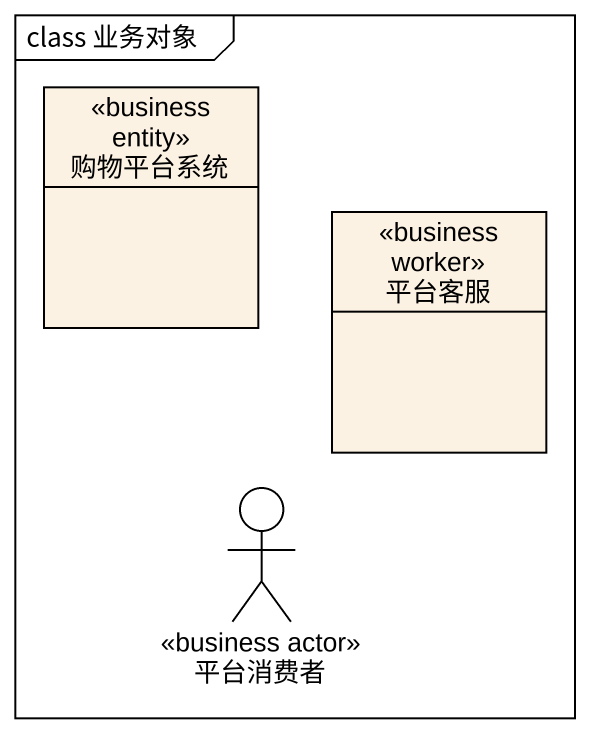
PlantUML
@startuml
mainframe class 业务对象
allowmixing
hide circle
hide empty members
class 购物平台系统 <<business entity>>
class 平台客服 <<business worker>>
actor 平台消费者 <<business actor>>
@enduml
